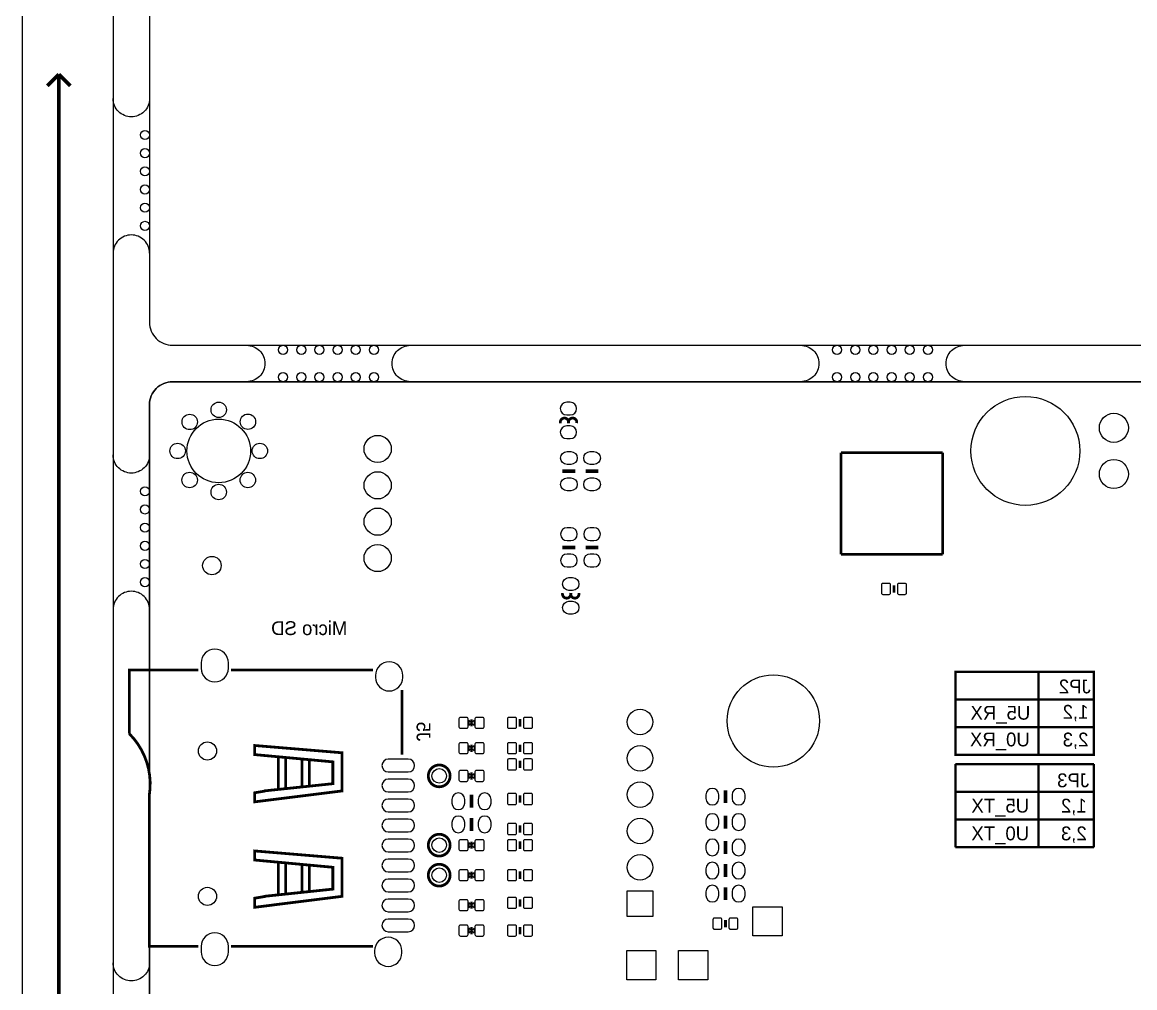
# Model space of a CAD drawing. Extents: x -7 to 117, y 0 to 182.
# Drawn here: x -7 to 54.2, y 56.7 to 109.8 of the extents above; entities that cross this region are included whole.
import ezdxf

# ---------------------------------------------------------------- set-up
doc = ezdxf.new("R2010")
doc.units = 0
for name, color, linetype in [('BG_OUTLINE', 7, 'CONTINUOUS'), ('BG_SILKSCREEN_BOTTOM', 23, 'CONTINUOUS'), ('PG_SILKSCREEN_BOTTOM', 23, 'CONTINUOUS'), ('PIN_BOTTOM', 132, 'CONTINUOUS')]:
    doc.layers.add(name, color=color, linetype=linetype)

msp = doc.modelspace()

# ---------------------------------------------------------------- linework, layer by layer
at = {"layer": 'BG_OUTLINE'}
for points in [[(-5.729986, 181.999636, 0.414214), (-6.999986, 180.729636), (-6.999986, 1.27)], [(0, 105.572306, -0.414214), (-0.999998, 104.572308, -0.414214), (-1.999996, 105.572306)], [(0, 97.072196, 0.414214), (-0.999998, 98.072194, 0.414214), (-1.999996, 97.072196)], [(0, 93.269816, 0.414214), (1.27, 91.999816), (108.73105, 91.999816, 0.414214), (110.00105, 93.269816)], [(5.350002, 91.999816, -0.414214), (6.35, 90.999818, -0.414214), (5.350002, 89.99982)], [(14.350238, 89.99982, -0.414214), (13.35024, 90.999818, -0.414214), (14.350238, 91.999816)], [(35.830002, 91.999816, -0.414214), (36.83, 90.999818, -0.414214), (35.830002, 89.99982)], [(44.830238, 89.99982, -0.414214), (43.83024, 90.999818, -0.414214), (44.830238, 91.999816)], [(1.27, 89.99982, 0.414214), (0, 88.72982)], [(0, 85.97011, -0.414214), (-0.999998, 84.970112, -0.414214), (-1.999996, 85.97011)], [(0, 77.47, 0.414214), (-0.999998, 78.469998, 0.414214), (-1.999996, 77.47)], [(0, 58.03011, -0.414214), (-0.999998, 57.030112, -0.414214), (-1.999996, 58.03011)]]:
    msp.add_lwpolyline(points, format="xyb", dxfattribs=at)
for points in [[(-5.729986, 181.999636), (-1.999996, 181.999636), (-1.999996, 0), (-5.729986, 0)], [(0, 180.729636), (0, 93.269816)], [(108.73105, 89.99982), (1.27, 89.99982)], [(0, 88.72982), (0, 1.27)]]:
    msp.add_lwpolyline(points, dxfattribs=at)
msp.add_lwpolyline([(110.00105, 88.72982), (110.00105, 1.27, -0.414214), (108.73105, 0), (1.27, 0, -0.414214), (0, 1.27), (0, 88.72982, -0.414214), (1.27, 89.99982), (108.73105, 89.99982, -0.414214)], format="xyb", close=True, dxfattribs=at)
at = {"layer": 'BG_SILKSCREEN_BOTTOM'}
for points, const_width in [([(-4.98602, 106.91114), (-5.62102, 106.27614)], 0.2032), ([(-4.98856, 106.91114), (-4.35356, 106.27614)], 0.2032), ([(-4.98602, 29.95676), (-4.98602, 106.91114)], 0.2032), ([(51.70678, 74.03846), (44.34078, 74.03846), (44.34078, 69.46646), (51.96078, 69.46646), (51.96078, 74.03846), (51.70678, 74.03846)], 0.127), ([(48.91278, 74.03846), (48.91278, 69.46646)], 0.127), ([(51.96078, 72.51446), (44.34078, 72.51446)], 0.127), ([(51.96078, 70.99046), (44.34078, 70.99046)], 0.127), ([(44.34078, 68.95846), (44.34078, 64.38646)], 0.127), ([(51.70678, 68.95846), (44.34078, 68.95846)], 0.127), ([(48.91278, 68.95846), (48.91278, 64.38646)], 0.127), ([(51.96078, 68.95846), (51.70678, 68.95846)], 0.127), ([(51.96078, 64.38646), (51.96078, 68.95846)], 0.127), ([(51.96078, 67.43446), (44.34078, 67.43446)], 0.127), ([(51.96078, 65.91046), (44.34078, 65.91046)], 0.127), ([(44.34078, 64.38646), (51.96078, 64.38646)], 0.127)]:
    msp.add_lwpolyline(points, dxfattribs=dict(at, const_width=const_width))
at = {"layer": 'PG_SILKSCREEN_BOTTOM', "const_width": 0.1524}
for points in [[(22.602952, 87.71509), (22.602952, 87.769954, -1.11689), (23.05304, 87.719916)], [(23.05304, 87.71509), (23.05304, 87.769954, -1.116858), (23.503128, 87.719916)], [(23.18004, 78.37297), (23.18004, 78.318106, -1.116858), (22.729952, 78.368144)], [(23.630128, 78.37297), (23.630128, 78.318106, -1.11689), (23.18004, 78.368144)], [(-1.110996, 70.634098, -0.240748), (-0.010922, 67.234054), (-0.010922, 58.934096), (2.689098, 58.934096)], [(16.540988, 68.31203, 1), (15.341092, 68.31203, 1), (16.540988, 68.31203)], [(16.540988, 64.50203, 1), (15.341092, 64.50203, 1), (16.540988, 64.50203)], [(16.540988, 62.85103, 1), (15.341092, 62.85103, 1), (16.540988, 62.85103)]]:
    msp.add_lwpolyline(points, format="xyb", dxfattribs=at)
at = {"layer": 'PG_SILKSCREEN_BOTTOM'}
for points, const_width in [([(38.04666, 80.5053), (38.04666, 86.0933)], 0.1524), ([(38.04666, 86.0933), (43.63466, 86.0933)], 0.1524), ([(43.63466, 86.0933), (43.63466, 80.5053)], 0.1524), ([(23.43404, 85.07603), (22.72284, 85.07603)], 0.2032), ([(24.70404, 85.07603), (23.99284, 85.07603)], 0.2032), ([(22.72284, 80.88503), (23.43404, 80.88503)], 0.2032), ([(23.99284, 80.88503), (24.70404, 80.88503)], 0.2032), ([(43.63466, 80.5053), (38.04666, 80.5053)], 0.1524), ([(40.96004, 78.39583), (40.96004, 78.80223)], 0.1524), ([(2.689098, 74.133964), (-1.110996, 74.133964), (-1.110996, 70.634098)], 0.1524), ([(12.289028, 74.133964), (4.488942, 74.133964)], 0.1524), ([(13.888974, 73.034144), (13.888974, 69.483986)], 0.1524), ([(17.71904, 71.432928), (17.71904, 71.033132)], 0.130048), ([(20.38604, 71.02983), (20.38604, 71.43623)], 0.1524), ([(6.28904, 67.48399), (10.089134, 67.88404), (10.089134, 69.083936), (5.789168, 69.483986), (5.789168, 69.984112), (10.589006, 69.584062), (10.589006, 67.48399), (5.789168, 66.884042), (5.789168, 67.383914), (6.389116, 67.48399)], 0.1524), ([(17.71904, 70.035928), (17.71904, 69.636132)], 0.130048), ([(20.38604, 69.63283), (20.38604, 70.03923)], 0.1524), ([(7.08914, 67.584066), (7.08914, 69.384164)], 0.1524), ([(7.48919, 67.684142), (7.48919, 69.284088)], 0.1524), ([(8.389112, 67.684142), (8.389112, 69.184012)], 0.1524), ([(8.789162, 67.783964), (8.789162, 69.184012)], 0.1524), ([(20.38604, 69.15023), (20.38604, 68.74383)], 0.1524), ([(17.71904, 68.511928), (17.71904, 68.112132)], 0.130048), ([(17.71904, 67.27063), (17.71904, 66.55943)], 0.2032), ([(31.68904, 67.52463), (31.68904, 66.81343)], 0.2032), ([(20.38604, 66.83883), (20.38604, 67.24523)], 0.1524), ([(31.68904, 66.12763), (31.68904, 65.41643)], 0.2032), ([(17.71904, 66.00063), (17.71904, 65.28943)], 0.2032), ([(20.38604, 65.59423), (20.38604, 65.18783)], 0.1524), ([(17.71904, 64.701928), (17.71904, 64.302132)], 0.130048), ([(20.38604, 64.29883), (20.38604, 64.70523)], 0.1524), ([(31.68904, 64.73063), (31.68904, 64.01943)], 0.2032), ([(6.28904, 61.684154), (10.089134, 62.08395), (10.089134, 63.2841), (5.789168, 63.68415), (5.789168, 64.184022), (10.589006, 63.783972), (10.589006, 61.684154), (5.789168, 61.083952), (5.789168, 61.584078), (6.389116, 61.684154)], 0.1524), ([(7.08914, 61.783976), (7.08914, 63.584074)], 0.1524), ([(7.48919, 61.884052), (7.48919, 63.483998)], 0.1524), ([(8.389112, 61.884052), (8.389112, 63.383922)], 0.1524), ([(8.789162, 61.984128), (8.789162, 63.383922)], 0.1524), ([(17.71904, 63.050928), (17.71904, 62.651132)], 0.130048), ([(20.38604, 62.64783), (20.38604, 63.05423)], 0.1524), ([(31.68904, 63.46063), (31.68904, 62.74943)], 0.2032), ([(31.68904, 62.19063), (31.68904, 61.47943)], 0.2032), ([(17.71904, 61.399928), (17.71904, 61.000132)], 0.130048), ([(20.38604, 61.12383), (20.38604, 61.53023)], 0.1524), ([(17.71904, 60.002928), (17.71904, 59.603132)], 0.130048), ([(20.38604, 59.59983), (20.38604, 60.00623)], 0.1524), ([(31.68904, 60.38723), (31.68904, 59.98083)], 0.1524), ([(4.488942, 58.934096), (12.289028, 58.934096)], 0.1524)]:
    msp.add_lwpolyline(points, dxfattribs=dict(at, const_width=const_width))
for points in [[(17.71904, 71.23303), (17.579086, 71.372984), (17.579086, 71.093076)], [(17.71904, 71.23303), (17.858994, 71.372984), (17.858994, 71.093076)], [(17.71904, 69.83603), (17.579086, 69.975984), (17.579086, 69.696076)], [(17.71904, 69.83603), (17.858994, 69.975984), (17.858994, 69.696076)], [(17.71904, 68.31203), (17.579086, 68.451984), (17.579086, 68.172076)], [(17.71904, 68.31203), (17.858994, 68.451984), (17.858994, 68.172076)], [(17.71904, 64.50203), (17.579086, 64.641984), (17.579086, 64.362076)], [(17.71904, 64.50203), (17.858994, 64.641984), (17.858994, 64.362076)], [(17.71904, 62.85103), (17.579086, 62.990984), (17.579086, 62.711076)], [(17.71904, 62.85103), (17.858994, 62.990984), (17.858994, 62.711076)], [(17.71904, 61.20003), (17.579086, 61.339984), (17.579086, 61.060076)], [(17.71904, 61.20003), (17.858994, 61.339984), (17.858994, 61.060076)], [(17.71904, 59.80303), (17.579086, 59.942984), (17.579086, 59.663076)], [(17.71904, 59.80303), (17.858994, 59.942984), (17.858994, 59.663076)]]:
    msp.add_lwpolyline(points, close=True, dxfattribs=at)
at = {"layer": 'PIN_BOTTOM'}
for points in [[(23.152989, 88.870028), (22.953091, 88.870028, 1), (22.953091, 88.170004), (23.152989, 88.170004, 1)], [(23.152989, 87.570056), (22.953091, 87.570056, 1), (22.953091, 86.870032), (23.152989, 86.870032, 1)], [(23.18004, 85.444584), (22.97684, 85.444584, -1), (22.97684, 86.155784), (23.18004, 86.155784, -1)], [(24.45004, 85.444584), (24.24684, 85.444584, -1), (24.24684, 86.155784), (24.45004, 86.155784, -1)], [(23.18004, 83.996276), (22.97684, 83.996276, -1), (22.97684, 84.707476), (23.18004, 84.707476, -1)], [(24.45004, 83.996276), (24.24684, 83.996276, -1), (24.24684, 84.707476), (24.45004, 84.707476, -1)], [(23.18004, 81.964784), (22.97684, 81.964784, 1), (22.97684, 81.253584), (23.18004, 81.253584, 1)], [(24.45004, 81.964784), (24.24684, 81.964784, 1), (24.24684, 81.253584), (24.45004, 81.253584, 1)], [(23.18004, 80.516476), (22.97684, 80.516476, 1), (22.97684, 79.805276), (23.18004, 79.805276, 1)], [(24.45004, 80.516476), (24.24684, 80.516476, 1), (24.24684, 79.805276), (24.45004, 79.805276, 1)], [(23.279989, 78.518004), (23.080091, 78.518004, -1), (23.080091, 79.218028), (23.279989, 79.218028, -1)], [(40.345106, 78.299056), (40.695118, 78.299056, 0.415686), (40.770048, 78.373986), (40.770048, 78.824074, 0.415686), (40.695118, 78.899004), (40.345106, 78.899004, 0.415686), (40.270176, 78.824074), (40.270176, 78.373986, 0.415686)], [(41.224962, 78.299056), (41.574974, 78.299056, 0.415686), (41.649904, 78.373986), (41.649904, 78.824074, 0.415686), (41.574974, 78.899004), (41.224962, 78.899004, 0.415686), (41.150032, 78.824074), (41.150032, 78.373986, 0.415686)], [(23.279989, 77.218032), (23.080091, 77.218032, -1), (23.080091, 77.918056), (23.279989, 77.918056, -1)], [(2.838958, 74.534141), (2.838958, 74.234167, 1), (4.339082, 74.234167), (4.339082, 74.534141, 1)], [(12.438888, 73.833863), (12.438888, 73.734041, 1), (13.939012, 73.734041), (13.939012, 73.833863, 1)], [(17.104106, 70.933056), (17.454118, 70.933056, 0.415686), (17.529048, 71.007986), (17.529048, 71.458074, 0.415686), (17.454118, 71.533004), (17.104106, 71.533004, 0.415686), (17.029176, 71.458074), (17.029176, 71.007986, 0.415686)], [(17.983962, 70.933056), (18.333974, 70.933056, 0.415686), (18.408904, 71.007986), (18.408904, 71.458074, 0.415686), (18.333974, 71.533004), (17.983962, 71.533004, 0.415686), (17.909032, 71.458074), (17.909032, 71.007986, 0.415686)], [(19.771106, 70.933056), (20.121118, 70.933056, 0.415686), (20.196048, 71.007986), (20.196048, 71.458074, 0.415686), (20.121118, 71.533004), (19.771106, 71.533004, 0.415686), (19.696176, 71.458074), (19.696176, 71.007986, 0.415686)], [(20.650962, 70.933056), (21.000974, 70.933056, 0.415686), (21.075904, 71.007986), (21.075904, 71.458074, 0.415686), (21.000974, 71.533004), (20.650962, 71.533004, 0.415686), (20.576032, 71.458074), (20.576032, 71.007986, 0.415686)], [(17.104106, 69.536056), (17.454118, 69.536056, 0.415686), (17.529048, 69.610986), (17.529048, 70.061074, 0.415686), (17.454118, 70.136004), (17.104106, 70.136004, 0.415686), (17.029176, 70.061074), (17.029176, 69.610986, 0.415686)], [(17.983962, 69.536056), (18.333974, 69.536056, 0.415686), (18.408904, 69.610986), (18.408904, 70.061074, 0.415686), (18.333974, 70.136004), (17.983962, 70.136004, 0.415686), (17.909032, 70.061074), (17.909032, 69.610986, 0.415686)], [(19.771106, 69.536056), (20.121118, 69.536056, 0.415686), (20.196048, 69.610986), (20.196048, 70.061074, 0.415686), (20.121118, 70.136004), (19.771106, 70.136004, 0.415686), (19.696176, 70.061074), (19.696176, 69.610986, 0.415686)], [(20.650962, 69.536056), (21.000974, 69.536056, 0.415686), (21.075904, 69.610986), (21.075904, 70.061074, 0.415686), (21.000974, 70.136004), (20.650962, 70.136004, 0.415686), (20.576032, 70.061074), (20.576032, 69.610986, 0.415686)], [(14.239113, 69.23405), (13.139039, 69.23405, 1), (13.139039, 68.534026), (14.239113, 68.534026, 1)], [(20.121118, 69.247004), (19.771106, 69.247004, 0.415686), (19.696176, 69.172074), (19.696176, 68.721986, 0.415686), (19.771106, 68.647056), (20.121118, 68.647056, 0.415686), (20.196048, 68.721986), (20.196048, 69.172074, 0.415686)], [(21.000974, 69.247004), (20.650962, 69.247004, 0.415686), (20.576032, 69.172074), (20.576032, 68.721986, 0.415686), (20.650962, 68.647056), (21.000974, 68.647056, 0.415686), (21.075904, 68.721986), (21.075904, 69.172074, 0.415686)], [(17.104106, 68.012056), (17.454118, 68.012056, 0.415686), (17.529048, 68.086986), (17.529048, 68.537074, 0.415686), (17.454118, 68.612004), (17.104106, 68.612004, 0.415686), (17.029176, 68.537074), (17.029176, 68.086986, 0.415686)], [(17.983962, 68.012056), (18.333974, 68.012056, 0.415686), (18.408904, 68.086986), (18.408904, 68.537074, 0.415686), (18.333974, 68.612004), (17.983962, 68.612004, 0.415686), (17.909032, 68.537074), (17.909032, 68.086986, 0.415686)], [(14.239113, 68.133976), (13.139039, 68.133976, 1), (13.139039, 67.433952), (14.239113, 67.433952, 1)], [(17.350486, 66.81343), (17.350486, 67.01663, 1), (16.639286, 67.01663), (16.639286, 66.81343, 1)], [(18.798794, 66.81343), (18.798794, 67.01663, 1), (18.087594, 67.01663), (18.087594, 66.81343, 1)], [(19.771106, 66.742056), (20.121118, 66.742056, 0.415686), (20.196048, 66.816986), (20.196048, 67.267074, 0.415686), (20.121118, 67.342004), (19.771106, 67.342004, 0.415686), (19.696176, 67.267074), (19.696176, 66.816986, 0.415686)], [(20.650962, 66.742056), (21.000974, 66.742056, 0.415686), (21.075904, 66.816986), (21.075904, 67.267074, 0.415686), (21.000974, 67.342004), (20.650962, 67.342004, 0.415686), (20.576032, 67.267074), (20.576032, 66.816986, 0.415686)], [(31.320486, 67.06743), (31.320486, 67.27063, 1), (30.609286, 67.27063), (30.609286, 67.06743, 1)], [(32.768794, 67.06743), (32.768794, 67.27063, 1), (32.057594, 67.27063), (32.057594, 67.06743, 1)], [(14.239113, 67.034156), (13.139039, 67.034156, 1), (13.139039, 66.334132), (14.239113, 66.334132, 1)], [(31.320486, 65.67043), (31.320486, 65.87363, 1), (30.609286, 65.87363), (30.609286, 65.67043, 1)], [(32.768794, 65.67043), (32.768794, 65.87363, 1), (32.057594, 65.87363), (32.057594, 65.67043, 1)], [(14.239113, 65.934082), (13.139039, 65.934082, 1), (13.139039, 65.234058), (14.239113, 65.234058, 1)], [(17.350486, 65.54343), (17.350486, 65.74663, 1), (16.639286, 65.74663), (16.639286, 65.54343, 1)], [(18.798794, 65.54343), (18.798794, 65.74663, 1), (18.087594, 65.74663), (18.087594, 65.54343, 1)], [(20.121118, 65.691004), (19.771106, 65.691004, 0.415686), (19.696176, 65.616074), (19.696176, 65.165986, 0.415686), (19.771106, 65.091056), (20.121118, 65.091056, 0.415686), (20.196048, 65.165986), (20.196048, 65.616074, 0.415686)], [(21.000974, 65.691004), (20.650962, 65.691004, 0.415686), (20.576032, 65.616074), (20.576032, 65.165986, 0.415686), (20.650962, 65.091056), (21.000974, 65.091056, 0.415686), (21.075904, 65.165986), (21.075904, 65.616074, 0.415686)], [(14.239113, 64.834008), (13.139039, 64.834008, 1), (13.139039, 64.133984), (14.239113, 64.133984, 1)], [(17.104106, 64.202056), (17.454118, 64.202056, 0.415686), (17.529048, 64.276986), (17.529048, 64.727074, 0.415686), (17.454118, 64.802004), (17.104106, 64.802004, 0.415686), (17.029176, 64.727074), (17.029176, 64.276986, 0.415686)], [(17.983962, 64.202056), (18.333974, 64.202056, 0.415686), (18.408904, 64.276986), (18.408904, 64.727074, 0.415686), (18.333974, 64.802004), (17.983962, 64.802004, 0.415686), (17.909032, 64.727074), (17.909032, 64.276986, 0.415686)], [(19.771106, 64.202056), (20.121118, 64.202056, 0.415686), (20.196048, 64.276986), (20.196048, 64.727074, 0.415686), (20.121118, 64.802004), (19.771106, 64.802004, 0.415686), (19.696176, 64.727074), (19.696176, 64.276986, 0.415686)], [(20.650962, 64.202056), (21.000974, 64.202056, 0.415686), (21.075904, 64.276986), (21.075904, 64.727074, 0.415686), (21.000974, 64.802004), (20.650962, 64.802004, 0.415686), (20.576032, 64.727074), (20.576032, 64.276986, 0.415686)], [(31.320486, 64.27343), (31.320486, 64.47663, 1), (30.609286, 64.47663), (30.609286, 64.27343, 1)], [(32.768794, 64.27343), (32.768794, 64.47663, 1), (32.057594, 64.47663), (32.057594, 64.27343, 1)], [(14.239113, 63.733934), (13.139039, 63.733934, 1), (13.139039, 63.03391), (14.239113, 63.03391, 1)], [(17.104106, 62.551056), (17.454118, 62.551056, 0.415686), (17.529048, 62.625986), (17.529048, 63.076074, 0.415686), (17.454118, 63.151004), (17.104106, 63.151004, 0.415686), (17.029176, 63.076074), (17.029176, 62.625986, 0.415686)], [(17.983962, 62.551056), (18.333974, 62.551056, 0.415686), (18.408904, 62.625986), (18.408904, 63.076074, 0.415686), (18.333974, 63.151004), (17.983962, 63.151004, 0.415686), (17.909032, 63.076074), (17.909032, 62.625986, 0.415686)], [(19.771106, 62.551056), (20.121118, 62.551056, 0.415686), (20.196048, 62.625986), (20.196048, 63.076074, 0.415686), (20.121118, 63.151004), (19.771106, 63.151004, 0.415686), (19.696176, 63.076074), (19.696176, 62.625986, 0.415686)], [(20.650962, 62.551056), (21.000974, 62.551056, 0.415686), (21.075904, 62.625986), (21.075904, 63.076074, 0.415686), (21.000974, 63.151004), (20.650962, 63.151004, 0.415686), (20.576032, 63.076074), (20.576032, 62.625986, 0.415686)], [(31.320486, 63.00343), (31.320486, 63.20663, 1), (30.609286, 63.20663), (30.609286, 63.00343, 1)], [(32.768794, 63.00343), (32.768794, 63.20663, 1), (32.057594, 63.20663), (32.057594, 63.00343, 1)], [(14.239113, 62.634114), (13.139039, 62.634114, 1), (13.139039, 61.93409), (14.239113, 61.93409, 1)], [(31.320486, 61.73343), (31.320486, 61.93663, 1), (30.609286, 61.93663), (30.609286, 61.73343, 1)], [(32.768794, 61.73343), (32.768794, 61.93663, 1), (32.057594, 61.93663), (32.057594, 61.73343, 1)], [(14.239113, 61.53404), (13.139039, 61.53404, 1), (13.139039, 60.834016), (14.239113, 60.834016, 1)], [(17.104106, 60.900056), (17.454118, 60.900056, 0.415686), (17.529048, 60.974986), (17.529048, 61.425074, 0.415686), (17.454118, 61.500004), (17.104106, 61.500004, 0.415686), (17.029176, 61.425074), (17.029176, 60.974986, 0.415686)], [(17.983962, 60.900056), (18.333974, 60.900056, 0.415686), (18.408904, 60.974986), (18.408904, 61.425074, 0.415686), (18.333974, 61.500004), (17.983962, 61.500004, 0.415686), (17.909032, 61.425074), (17.909032, 60.974986, 0.415686)], [(19.771106, 61.027056), (20.121118, 61.027056, 0.415686), (20.196048, 61.101986), (20.196048, 61.552074, 0.415686), (20.121118, 61.627004), (19.771106, 61.627004, 0.415686), (19.696176, 61.552074), (19.696176, 61.101986, 0.415686)], [(20.650962, 61.027056), (21.000974, 61.027056, 0.415686), (21.075904, 61.101986), (21.075904, 61.552074, 0.415686), (21.000974, 61.627004), (20.650962, 61.627004, 0.415686), (20.576032, 61.552074), (20.576032, 61.101986, 0.415686)], [(14.239113, 60.433966), (13.139039, 60.433966, 1), (13.139039, 59.733942), (14.239113, 59.733942, 1)], [(17.104106, 59.503056), (17.454118, 59.503056, 0.415686), (17.529048, 59.577986), (17.529048, 60.028074, 0.415686), (17.454118, 60.103004), (17.104106, 60.103004, 0.415686), (17.029176, 60.028074), (17.029176, 59.577986, 0.415686)], [(17.983962, 59.503056), (18.333974, 59.503056, 0.415686), (18.408904, 59.577986), (18.408904, 60.028074, 0.415686), (18.333974, 60.103004), (17.983962, 60.103004, 0.415686), (17.909032, 60.028074), (17.909032, 59.577986, 0.415686)], [(19.771106, 59.503056), (20.121118, 59.503056, 0.415686), (20.196048, 59.577986), (20.196048, 60.028074, 0.415686), (20.121118, 60.103004), (19.771106, 60.103004, 0.415686), (19.696176, 60.028074), (19.696176, 59.577986, 0.415686)], [(20.650962, 59.503056), (21.000974, 59.503056, 0.415686), (21.075904, 59.577986), (21.075904, 60.028074, 0.415686), (21.000974, 60.103004), (20.650962, 60.103004, 0.415686), (20.576032, 60.028074), (20.576032, 59.577986, 0.415686)], [(31.424118, 60.484004), (31.074106, 60.484004, 0.415686), (30.999176, 60.409074), (30.999176, 59.958986, 0.415686), (31.074106, 59.884056), (31.424118, 59.884056, 0.415686), (31.499048, 59.958986), (31.499048, 60.409074, 0.415686)], [(32.303974, 60.484004), (31.953962, 60.484004, 0.415686), (31.879032, 60.409074), (31.879032, 59.958986, 0.415686), (31.953962, 59.884056), (32.303974, 59.884056, 0.415686), (32.378904, 59.958986), (32.378904, 60.409074, 0.415686)], [(2.838958, 58.933969), (2.838958, 58.633995, 1), (4.339082, 58.633995), (4.339082, 58.933969, 1)], [(12.38885, 58.684033), (12.38885, 58.584211, 1), (13.888974, 58.584211), (13.888974, 58.684033, 1)]]:
    msp.add_lwpolyline(points, format="xyb", close=True, dxfattribs=at)
for points in [[(26.290016, 61.980064), (27.690064, 61.980064), (27.690064, 60.580016), (26.290016, 60.580016)], [(34.800413, 59.511057), (33.200467, 59.511057), (33.200467, 61.111003), (34.800413, 61.111003)], [(26.26614, 57.09793), (26.26614, 58.697876), (27.866086, 58.697876), (27.866086, 57.09793)], [(30.711013, 57.098057), (29.111067, 57.098057), (29.111067, 58.698003), (30.711013, 58.698003)]]:
    msp.add_lwpolyline(points, close=True, dxfattribs=at)
for centre, radius in [((-0.249936, 103.57231), 0.250063), ((-0.249936, 102.572312), 0.250063), ((-0.249936, 101.572314), 0.250063), ((-0.249936, 100.572062), 0.250063), ((-0.249936, 99.572064), 0.250063), ((-0.249936, 98.572066), 0.250063), ((7.349998, 91.74988), 0.250063), ((8.349996, 91.74988), 0.250063), ((9.349994, 91.74988), 0.250063), ((10.350246, 91.74988), 0.250063), ((11.350244, 91.74988), 0.250063), ((12.350242, 91.74988), 0.250063), ((37.829998, 91.74988), 0.250063), ((38.829996, 91.74988), 0.250063), ((39.829994, 91.74988), 0.250063), ((40.830246, 91.74988), 0.250063), ((41.830244, 91.74988), 0.250063), ((42.830242, 91.74988), 0.250063), ((7.349998, 90.249756), 0.250063), ((8.349996, 90.249756), 0.250063), ((9.349994, 90.249756), 0.250063), ((10.350246, 90.249756), 0.250063), ((11.350244, 90.249756), 0.250063), ((12.350242, 90.249756), 0.250063), ((37.829998, 90.249756), 0.250063), ((38.829996, 90.249756), 0.250063), ((39.829994, 90.249756), 0.250063), ((40.830246, 90.249756), 0.250063), ((41.830244, 90.249756), 0.250063), ((42.830242, 90.249756), 0.250063), ((3.81, 88.45042), 0.424942), ((48.191166, 86.18982), 2.9972), ((2.21488, 87.78494), 0.424942), ((5.41528, 87.7951), 0.424942), ((53.061108, 87.45982), 0.799973), ((3.81, 86.18982), 1.75006), ((12.55395, 86.298024), 0.750062), ((1.5494, 86.18982), 0.424942), ((6.0706, 86.18982), 0.424942), ((53.061108, 84.91982), 0.799973), ((2.2098, 84.58962), 0.424942), ((5.4102, 84.58962), 0.424942), ((12.55395, 84.298028), 0.750062), ((-0.249936, 83.970114), 0.250063), ((3.81, 83.92922), 0.424942), ((-0.249936, 82.970116), 0.250063), ((12.55395, 82.298032), 0.750062), ((-0.249936, 81.970118), 0.250063), ((-0.249936, 80.969866), 0.250063), ((12.55395, 80.298036), 0.750062), ((-0.249936, 79.969868), 0.250063), ((3.43408, 79.883), 0.508), ((-0.249936, 78.96987), 0.250063), ((34.32302, 71.334122), 2.54), ((26.99004, 71.28002), 0.700024), ((3.18897, 69.684138), 0.499999), ((26.99004, 69.280024), 0.700024), ((15.94104, 68.31203), 0.40005), ((26.99004, 67.280028), 0.700024), ((26.99004, 65.280032), 0.700024), ((15.94104, 64.50203), 0.40005), ((26.99004, 63.280036), 0.700024), ((15.94104, 62.85103), 0.40005), ((3.18897, 61.684154), 0.499999)]:
    msp.add_circle(centre, radius, dxfattribs=at)

# ---------------------------------------------------------------- texts
at = {"layer": 'BG_SILKSCREEN_BOTTOM', "text_generation_flag": 2, "width": 1.000333}
for s, p in [('Micro SD', (10.88644, 76.05903)), ('JP2', (51.7906, 72.85228)), ('1,2', (51.6636, 71.45528)), ('U5_RX', (48.46066, 71.40448)), ('U0_RX', (48.43018, 69.93636)), ('2,3', (51.6636, 69.93128)), ('JP3', (51.69662, 67.68846)), ('U5_TX', (48.39462, 66.29146)), ('1,2', (51.56962, 66.29146)), ('U0_TX', (48.39462, 64.76746)), ('2,3', (51.56962, 64.76746))]:
    msp.add_text(s, height=0.762, dxfattribs=at).set_placement(p)
msp.add_text('J5', height=0.762, rotation=270, dxfattribs=at).set_placement((14.69644, 70.21703))

doc.saveas('drawing.dxf')
